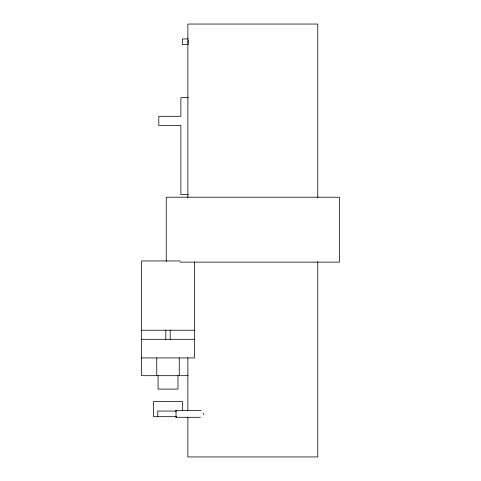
<?xml version="1.0" encoding="UTF-8"?>
<svg xmlns="http://www.w3.org/2000/svg" width="481" height="481" viewBox="0 0 481 481"><rect width="100%" height="100%" fill="white"/><g stroke="black" fill="none" stroke-linecap="round" stroke-linejoin="round"><path stroke-width="0.72" d="M203.313 412.981L203.313 414.754M176.13 416.293L176.022 417.298L200.493 417.298M201.238 410.437L176.022 410.437L176.022 417.298M188.336 38.925L182.401 38.925L182.401 44.553L188.336 44.553M188.39 97.673L180.886 97.673L180.886 116.288L158.808 116.288L158.808 125.379L180.886 125.379L180.886 194.643L188.342 194.643M180.285 260.961L141.606 260.961L141.606 375.679L188.083 375.679M180.008 262.145L339.394 262.145L339.394 197.21L166.234 197.21L166.234 261.399M141.606 330.225L194.42 330.225M141.606 339.315L194.42 339.315M141.606 357.93L194.42 357.93L194.42 261.706M176.022 411.057L157.756 411.057L157.756 416.684M176.106 416.684L153.511 416.684L153.511 401.533L182.515 401.533L182.515 410.191M176.022 410.437L176.13 411.447M317.749 197.661L317.749 24.05L187.879 24.05L187.879 197.661M317.749 261.544L317.749 456.95L187.879 456.95L187.879 417.117M187.879 357.744L187.879 410.353M179.269 357.93L179.269 375.679M177.97 375.679L177.97 389.099L158.057 389.099L158.057 375.679M170.178 330.225L170.178 339.315M165.849 330.225L165.849 339.315M156.758 357.93L156.758 375.679M188.36 43.567A4.107 4.101 -90 0 1 188.384 40.428"/></g></svg>
